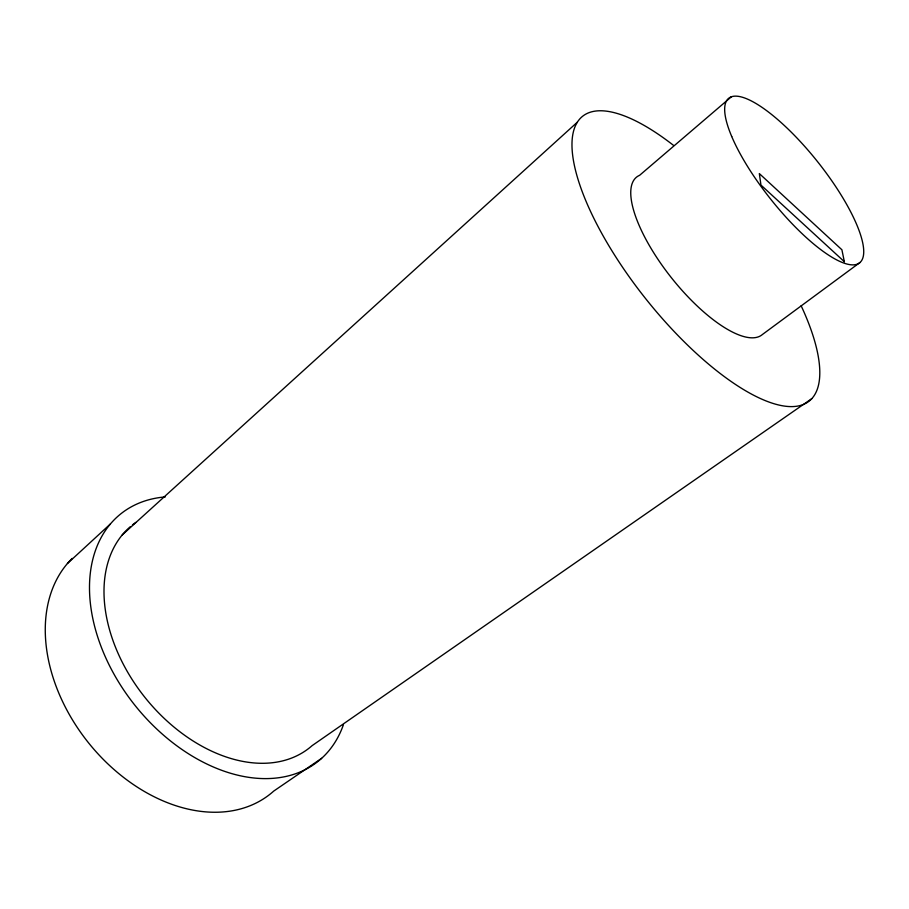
<?xml version="1.0" encoding="UTF-8"?>
<svg xmlns="http://www.w3.org/2000/svg" width="909" height="909" viewBox="0 0 909 909"><rect width="100%" height="100%" fill="white"/><g stroke="black" fill="none" stroke-linecap="round" stroke-linejoin="round"><path stroke-width="1.36" d="M67.448 563.5L110.387 523.97M122.226 534.935L577.317 122.204M731.393 96.786L639.572 175.335A100.763 35.417 51.5 0 0 669.024 274.7A100.763 35.417 51.5 0 0 762.412 334.501L859.994 262.485M811.862 398.585L312.105 745.641A142.327 97.308 51.5 0 1 147.474 700.521A142.327 97.308 51.5 0 1 130.248 526.743M321.616 758.333L273.734 791.08A154.064 110.25 51.5 0 1 93.741 749.084A154.064 110.25 51.5 0 1 72.197 558.41M801.147 305.776A181.982 64.198 51.5 0 1 747.653 391.961A181.982 64.198 51.5 0 1 577.726 178.38A181.982 64.198 51.5 0 1 673.569 145.417M132.453 524.925A142.327 97.308 51.5 0 1 135.884 522.391M343.466 724.598A158.257 108.273 51.5 0 1 133.578 703.589A158.257 108.273 51.5 0 1 165.268 496.928M844.347 261.69L760.958 185.072L759.333 173.574L841.904 249.77L844.347 261.69M731.722 136.509A105.126 30.008 51.5 0 0 851.847 264.849A105.126 30.008 51.5 0 0 799 140.156A105.126 30.008 51.5 0 0 731.722 136.509"/></g></svg>
